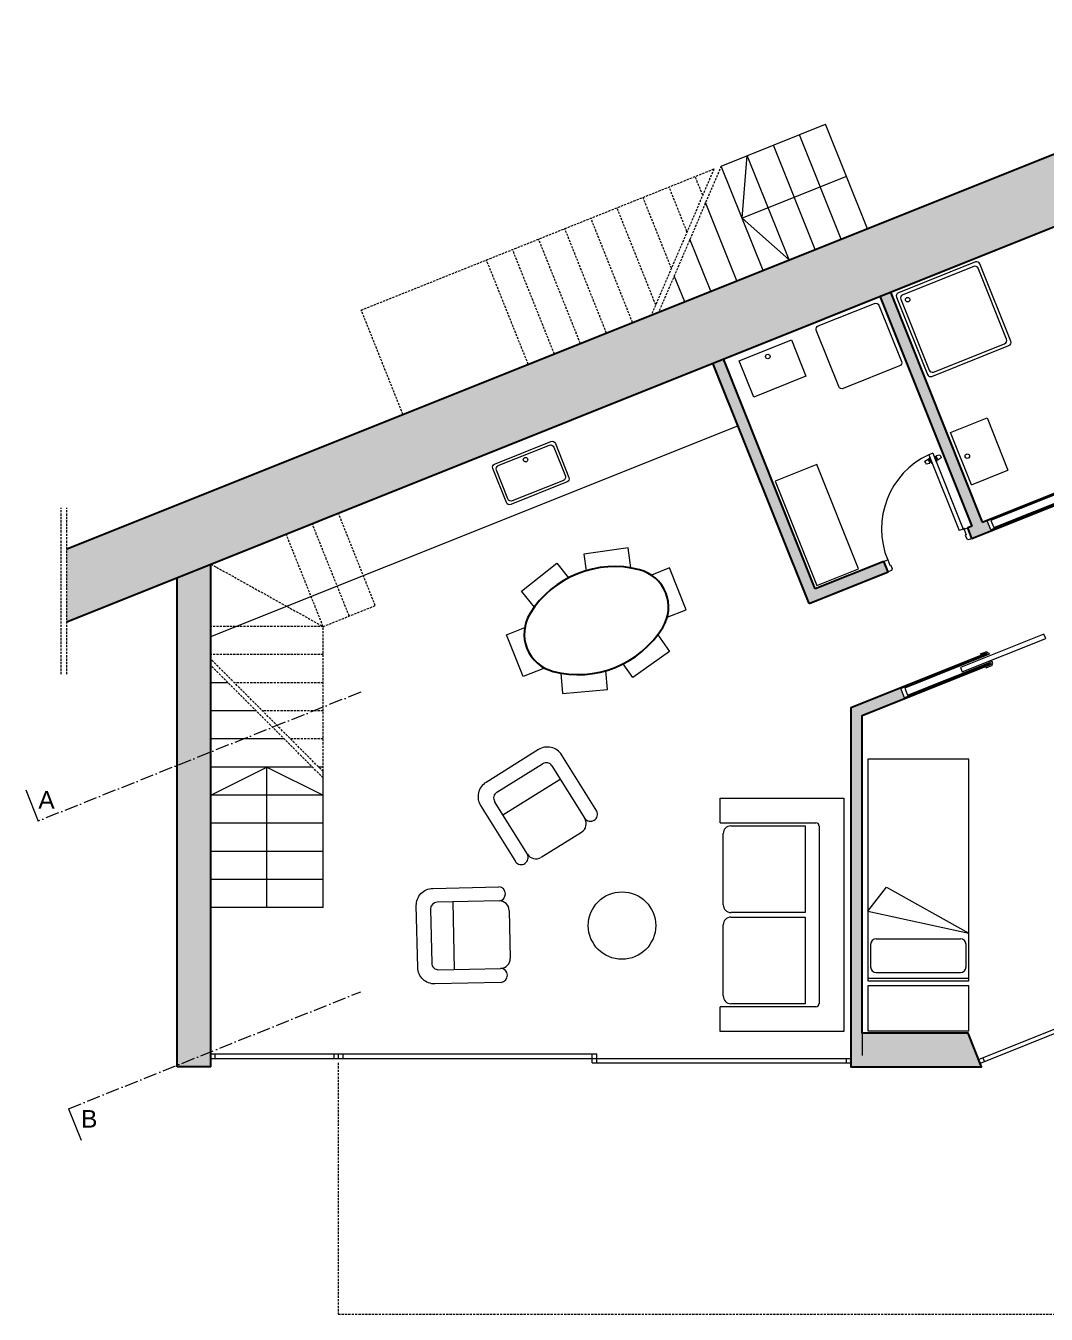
# Model space of a CAD drawing. Header units: millimetres. Extents: x -4829 to 17751, y -2575 to 15731.
# Drawn here: x 8606 to 9514, y 9504 to 10651 of the extents above; entities that cross this region are included whole.
import ezdxf

# ---------------------------------------------------------------- set-up
doc = ezdxf.new("R2010")
doc.units = ezdxf.units.MM
doc.linetypes.add('ACAD_ISO10W100', pattern=[18, 12, -3, 0, -3])
doc.linetypes.add('JIS_02_2.0', pattern=[3, 2, -1])
doc.layers.get('0').update_dxf_attribs({"lineweight": 20})
for name, color, linetype, lineweight in [('Arredo', 7, 'Continuous', 9), ('muri sezionati', 7, 'Continuous', 30), ('tratteggio', 7, 'Continuous', 15)]:
    doc.layers.add(name, color=color, linetype=linetype, lineweight=lineweight)
doc.layers.add('campitura', color=254, linetype='Continuous')
doc.layers.add('MURO', color=44, linetype='Continuous')
doc.styles.get("Standard").update_dxf_attribs({"font": 'arial.ttf'})

msp = doc.modelspace()

# ---------------------------------------------------------------- hatches: boundary and pattern name
at = {"layer": 'campitura'}
h = msp.add_hatch(color=256, dxfattribs=at)
h.dxf.hatch_style = 1
h.paths.add_polyline_path([(9226.7, 10354.1), (9217.4, 10350.4), (9303, 10136.6), (9373.3, 10164.7), (9369.5, 10174), (9308.5, 10149.6)])
h.paths.add_polyline_path([(9375.3, 10413.6), (9366, 10409.9), (9447.8, 10205.3), (9444.1, 10203.8), (9447.8, 10194.5), (9540.3, 10231.5), (9540, 10232.1), (9464.6, 10202), (9461.3, 10210.2), (9536.7, 10240.3), (9536.5, 10240.8), (9457.1, 10209)])
h.paths.add_polyline_path([(9601.6, 10504.1), (9592.3, 10500.4), (9674.1, 10295.9), (9615.4, 10272.4), (9619.2, 10262.8), (9622.9, 10253.8), (9632.1, 10257.5), (9628.4, 10266.8), (9749, 10314.9), (9745.2, 10324.4), (9683.4, 10299.6)])
h = msp.add_hatch(color=256, dxfattribs=at)
h.dxf.hatch_style = 1
h.paths.add_polyline_path([(8770.6, 10171.7), (8740.6, 10159.7), (8740.6, 9724.4), (8770.6, 9724.4)])
h = msp.add_hatch(color=256, dxfattribs=at)
h.dxf.hatch_style = 1
h.paths.add_polyline_path([(9463.4, 10082.3), (9463.2, 10082.9), (9387.8, 10052.8), (9384.5, 10061), (9459.9, 10091.1), (9459.7, 10091.6), (9340.1, 10043.8), (9340.1, 9724.4), (9456.5, 9724.4), (9444.5, 9754.4), (9350.1, 9754.4), (9350.1, 10037)])
at = {"layer": 'MURO'}
h = msp.add_hatch(color=256, dxfattribs=at)
h.dxf.hatch_style = 1
h.paths.add_polyline_path([(8642.5, 10185.1), (8642.5, 10120.4), (10249, 10763.1), (10249, 10827.7)])

# ---------------------------------------------------------------- linework, layer by layer
for p, q in [((8760.6, 10167.7), (9904.8, 10625.4)), ((9224.8, 10525.7), (9317.7, 10562.9)), ((9354.8, 10470), (9317.7, 10562.9)), ((9331.6, 10460.7), (9294.5, 10553.6)), ((9243.4, 10479.3), (9248, 10535)), ((9285.2, 10442.2), (9248, 10535)), ((9308.4, 10451.4), (9271.3, 10544.3)), ((9262, 10432.9), (9224.8, 10525.7)), ((9336.2, 10516.4), (9243.4, 10479.3)), ((9238.8, 10423.6), (9210.9, 10493.2)), ((9243.4, 10479.3), (9285.2, 10442.2)), ((9215.5, 10414.3), (9197, 10460.7)), ((9217.4, 10350.4), (9462.3, 10448.4)), ((9192.3, 10405), (9183, 10428.2)), ((9366, 10409.9), (9447.8, 10205.3)), ((9440.1, 10202.8), (9436.4, 10201.4)), ((9444.1, 10203.8), (9440.8, 10202.5)), ((9440.8, 10202.5), (9442.7, 10197.8)), ((9442.7, 10197.8), (9441.8, 10197.5)), ((9441.8, 10197.5), (9443.2, 10194.1)), ((9443.2, 10194.1), (9444.8, 10193.4)), ((9444.8, 10193.4), (9447.8, 10194.5)), ((9369.5, 10174), (9372.8, 10175.3)), ((9372.9, 10175.3), (9374.7, 10170.6)), ((9374.7, 10170.6), (9375.5, 10171)), ((9375.5, 10171), (9376.9, 10167.6)), ((9376.9, 10167.6), (9376.2, 10165.9)), ((9376.2, 10165.9), (9373.3, 10164.7)), ((8810.9, 10041.1), (8770.6, 10041.1)), ((9350.1, 10037), (9350.1, 9734.4)), ((8835.9, 10016.1), (8770.6, 10016.1)), ((8770.6, 9966.1), (8820.6, 9991.1)), ((8860.9, 9991.1), (8770.6, 9991.1)), ((8820.6, 9866.1), (8820.6, 9991.1)), ((8820.6, 9991.1), (8870.6, 9966.1)), ((8870.6, 9991.1), (8866.6, 9991.1)), ((8870.6, 9866.1), (8870.6, 9987.1)), ((8606, 9970.9), (8617.1, 9943.1)), ((8870.6, 9966.1), (8770.6, 9966.1)), ((8870.6, 9941.1), (8770.6, 9941.1)), ((8870.6, 9916.1), (8770.6, 9916.1)), ((8870.6, 9891.1), (8770.6, 9891.1)), ((8870.6, 9866.1), (8770.6, 9866.1)), ((9671.5, 9817.9), (9453.9, 9730.9)), ((9672.7, 9814.7), (9455.3, 9727.4)), ((9456.5, 9724.4), (9444.5, 9754.4)), ((8770.6, 9735.9), (9114, 9735.9)), ((8770.6, 9731.9), (9110, 9731.9)), ((8774.6, 9731.9), (8774.6, 9735.9)), ((8880, 9735.9), (8880, 9731.9)), ((8884, 9735.9), (8884, 9731.9)), ((8888, 9735.9), (8888, 9731.9)), ((9110, 9727.9), (9110, 9735.9)), ((9110, 9731.9), (9340.1, 9731.9)), ((9114, 9727.9), (9114, 9735.9)), ((9336.1, 9727.9), (9336.1, 9731.9)), ((9457.6, 9732.3), (9459, 9728.9)), ((9110, 9727.9), (9340.1, 9727.9)), ((8644.1, 9687.2), (8655.2, 9659.3))]:
    msp.add_line(p, q)
at = {"linetype": 'Continuous'}
msp.add_line((8785.9, 10066.1), (8770.6, 10066.1), dxfattribs=at)
at = {"linetype": 'ACAD_ISO10W100'}
for p, q in [((8904, 10057.8), (8617.1, 9943.1)), ((8644.1, 9687.2), (8904, 9791.2))]:
    msp.add_line(p, q, dxfattribs=at)
for points in [[(9541, 10231.7), (9540.3, 10231.4), (9540, 10232.1), (9464.6, 10202), (9461.3, 10210.2), (9536.7, 10240.3), (9536.5, 10241), (9537.2, 10241.3), (9537.9, 10239.7), (9464.8, 10210.5), (9467.4, 10204.2), (9540.4, 10233.4), (9541, 10231.7)], [(9464.2, 10082.5), (9463.5, 10082.2), (9463.2, 10082.9), (9387.8, 10052.8), (9384.5, 10061), (9459.9, 10091.1), (9459.6, 10091.8), (9460.4, 10092.1), (9461, 10090.5), (9388, 10061.3), (9390.5, 10055), (9463.5, 10084.2), (9464.2, 10082.5)]]:
    msp.add_lwpolyline(points)
for points in [[(9456.6, 10090.9), (9456.7, 10090.8), (9456, 10090.5), (9455.5, 10091.7), (9461.2, 10094), (9461.7, 10092.8), (9459.4, 10091.9), (9459.3, 10092)], [(9461, 10090.5), (9460.3, 10092.2), (9462.6, 10093.1), (9463.3, 10091.4)], [(9460.6, 10080.8), (9460.6, 10080.9), (9460, 10080.7), (9460.4, 10079.5), (9466.1, 10081.7), (9465.6, 10082.9), (9463.3, 10082), (9463.4, 10081.9)], [(9463.5, 10084.1), (9464.2, 10082.4), (9466.5, 10083.3), (9465.8, 10085)]]:
    msp.add_lwpolyline(points, close=True)
for centre, radius in [((9440.6, 10203), 0.555), ((9136.5, 9850.1), 30)]:
    msp.add_circle(centre, radius)
at = {"layer": 'Arredo'}
for p, q in [((8928.8, 10170.3), (9239.7, 10294.7)), ((9428.8, 10288.7), (9461.3, 10301.7)), ((9461.3, 10301.7), (9479.9, 10255.2)), ((9447.4, 10242.2), (9428.8, 10288.7)), ((9413.1, 10270.3), (9409.4, 10268.9)), ((9413.1, 10270.3), (9440.1, 10202.8)), ((9406, 10263.2), (9408.8, 10264.9)), ((9406.4, 10261.9), (9406, 10263)), ((9406.4, 10261.9), (9406.8, 10260.8)), ((9407, 10260.7), (9410.2, 10261.4)), ((9410.3, 10261.6), (9409.1, 10264.8)), ((9409.7, 10264.4), (9409.3, 10264.2)), ((9409.4, 10268.9), (9436.4, 10201.4)), ((9410.4, 10266.4), (9409.9, 10266.2)), ((9409.9, 10266.2), (9410.1, 10266.3)), ((9409.9, 10266.2), (9411.9, 10261.2)), ((9410.5, 10262.4), (9410.1, 10262.2)), ((9412.3, 10261.4), (9410.4, 10266.4)), ((9411.9, 10261.2), (9412.3, 10261.4)), ((9414.1, 10267.9), (9414.6, 10268)), ((9416.1, 10262.9), (9414.1, 10267.9)), ((9414.6, 10268), (9414.4, 10268)), ((9414.6, 10268), (9416.5, 10263.1)), ((9416, 10266.9), (9416.4, 10267)), ((9417.4, 10264.5), (9416.1, 10267.7)), ((9416.5, 10263.1), (9416.1, 10262.9)), ((9419.4, 10268.6), (9416.3, 10267.9)), ((9416.8, 10264.9), (9417.2, 10265.1)), ((9420.5, 10266.1), (9417.7, 10264.4)), ((9420.1, 10267.4), (9419.6, 10268.5)), ((9420.1, 10267.4), (9420.5, 10266.3)), ((9447.4, 10242.2), (9479.9, 10255.2)), ((8770.6, 10107.1), (8928.8, 10170.3)), ((9445.1, 9998.2), (9355.2, 9998.2)), ((9355.2, 9998.2), (9355.2, 9800.9)), ((9445.1, 9800.9), (9445.1, 9998.2)), ((9025.1, 9968.7), (9065.9, 9994.1)), ((9074.1, 9992.2), (9103.4, 9945.3)), ((9030.6, 9948.6), (9081.5, 9980.3)), ((9052.4, 9913.6), (9023.2, 9960.5)), ((9223.7, 9941.5), (9223.7, 9963.5)), ((9223.7, 9963.5), (9333.8, 9963.5)), ((9333.8, 9963.5), (9333.8, 9755.8)), ((9223.7, 9941.5), (9309, 9941.5)), ((9233.4, 9938.8), (9299.4, 9938.8)), ((9299.4, 9938.8), (9299.4, 9861.7)), ((9311.8, 9938.8), (9311.8, 9780.6)), ((9064.5, 9910.8), (9100.6, 9933.3)), ((9226.5, 9868.6), (9226.5, 9931.9)), ((9355.2, 9862.9), (9371.8, 9884.2)), ((9371.8, 9884.2), (9445.1, 9843.3)), ((9027.2, 9872), (8971.9, 9870.8)), ((8985.9, 9871.1), (8987.3, 9811.1)), ((8966.1, 9864.6), (8967.2, 9816.6)), ((9036.1, 9863.5), (9037.1, 9821)), ((9299.4, 9861.7), (9233.4, 9861.7)), ((9233.4, 9857.6), (9299.4, 9857.6)), ((9299.4, 9857.6), (9299.4, 9780.6)), ((9355.2, 9862.9), (9445.1, 9843.3)), ((9226.5, 9787.5), (9226.5, 9850.7)), ((9362.7, 9838.3), (9437.6, 9838.3)), ((9357.7, 9833.3), (9357.7, 9813.3)), ((9442.6, 9813.3), (9442.6, 9833.3)), ((8973.3, 9810.8), (9028.5, 9812)), ((9355.2, 9803.4), (9445.1, 9803.4)), ((9355.2, 9800.9), (9445.1, 9800.9)), ((9362.7, 9808.4), (9437.6, 9808.4)), ((9309, 9777.8), (9223.7, 9777.8)), ((9223.7, 9755.8), (9223.7, 9777.8)), ((9299.4, 9780.6), (9233.4, 9780.6)), ((9333.8, 9755.8), (9223.7, 9755.8))]:
    msp.add_line(p, q, dxfattribs=at)
for points in [[(9412.1, 10338.6), (9480.8, 10366.1, 0.414214), (9482.5, 10370), (9455, 10438.7, 0.414214), (9451.1, 10440.4), (9382.4, 10412.9, 0.414214), (9380.7, 10409), (9408.2, 10340.3, 0.414214)], [(9413.7, 10342.5), (9476.9, 10367.7, 0.414214), (9478.6, 10371.6), (9453.3, 10434.8, 0.414214), (9449.4, 10436.5), (9386.3, 10411.2, 0.414214), (9384.6, 10407.3), (9409.8, 10344.2, 0.414214)], [(9311.1, 10383.6), (9361.2, 10403.6, -0.414214), (9365.1, 10401.9), (9385.2, 10351.8, -0.414214), (9383.5, 10347.9), (9333.4, 10327.8, -0.414214), (9329.5, 10329.5), (9309.4, 10379.7, -0.414214)], [(9073.3, 10280.7, -0.414214), (9077.2, 10279), (9089.3, 10248.6, -0.414214), (9087.7, 10244.7), (9037.5, 10224.7, -0.414214), (9033.6, 10226.3), (9021.5, 10256.7, -0.414214), (9023.1, 10260.6)], [(9071.9, 10277.4, -0.414214), (9075.8, 10275.7), (9086.1, 10250, -0.414214), (9084.4, 10246.1), (9038.9, 10227.9, -0.414214), (9035, 10229.6), (9024.7, 10255.3, -0.414214), (9026.4, 10259.2)]]:
    msp.add_lwpolyline(points, format="xyb", close=True, dxfattribs=at)
for points in [[(9287.2, 10371.1), (9300.2, 10338.7), (9253.8, 10320.1), (9240.8, 10352.6)], [(9347, 10167.5), (9309.9, 10260.3), (9272.7, 10245.5), (9309.9, 10152.6)], [(9437.6, 10079.7), (9439.2, 10075.8), (9513.5, 10105.5), (9511.9, 10109.4)], [(9355.2, 9796.5), (9355.2, 9756.5), (9445.1, 9756.5), (9445.1, 9796.5)]]:
    msp.add_lwpolyline(points, close=True, dxfattribs=at)
for points in [[(9142, 10186.1), (9102.4, 10180.4), (9104.5, 10165.7)], [(9144.5, 10168.2), (9142, 10186.1)], [(9047.2, 10147.5), (9078.5, 10172.5), (9089, 10159.4)], [(9178.8, 10168.2), (9162.7, 10161.8)], [(9176.7, 10124.3), (9193.6, 10131.1), (9178.8, 10168.2)], [(9058.6, 10133.4), (9047.2, 10147.5)], [(9033.6, 10108.7), (9050, 10115.3)], [(9067.5, 10079.2), (9048.5, 10071.6), (9033.6, 10108.7)], [(9168.3, 10108.7), (9178.8, 10094)], [(9178.8, 10094), (9146.2, 10070.8), (9137.6, 10082.9)], [(9082.1, 10074.7), (9083.6, 10056.6)], [(9083.6, 10056.6), (9123.5, 10060), (9122, 10076.8)]]:
    msp.add_lwpolyline(points, dxfattribs=at)
for points in [[(9114, 9951.9), (9082.9, 10001.8, 0.414214), (9062.2, 10006.6), (9015.5, 9977.5, 0.414214), (9010.7, 9956.8), (9041.8, 9907)], [(9028.8, 9799.5), (8970.1, 9798.2, -0.414214), (8954.7, 9812.8), (8953.5, 9867.8, -0.414214), (8968.1, 9883.2), (9026.9, 9884.5)]]:
    msp.add_lwpolyline(points, format="xyb", dxfattribs=at)
for centre in [(9390.7, 10406.9), (9266.2, 10356.3), (9443.7, 10267.7), (9050.7, 10264.5)]:
    msp.add_circle(centre, 2, dxfattribs=at)
for centre, radius, start, end in [((9440, 10203), 72.6, 114.8601, 202.4212), ((9406.1, 10263.1), 0.178, 121.5272, 201.8014), ((9406.1, 10263.1), 0.178, 121.5272, 201.8014), ((9407, 10260.9), 0.178, 201.8014, 282.0756), ((9407, 10260.9), 0.178, 201.8014, 282.0756), ((9408.9, 10264.8), 0.178, 21.8014, 121.5272), ((9409.4, 10265.2), 0.893, 291.8014, 21.8014), ((9410.2, 10261.5), 0.178, 282.0756, 21.8014), ((9410.2, 10261.5), 0.178, 282.0756, 21.8014), ((9410.8, 10261.6), 0.893, 21.8014, 111.8014), ((9415.7, 10267.7), 0.893, 201.8014, 291.8014), ((9416.3, 10267.7), 0.178, 102.0756, 201.8014), ((9417.1, 10264.1), 0.893, 111.8014, 201.8014), ((9417.6, 10264.5), 0.178, 201.8014, 301.5272), ((9417.6, 10264.5), 0.178, 201.8014, 301.5272), ((9419.5, 10268.4), 0.178, 21.8014, 102.0756), ((9419.5, 10268.4), 0.178, 21.8014, 102.0756), ((9420.4, 10266.2), 0.178, 301.5272, 21.8014), ((9420.4, 10266.2), 0.178, 301.5272, 21.8014), ((9069, 9989), 6, 31.9319, 121.9319), ((9028.3, 9963.6), 6, 121.9319, 211.9319), ((9108.4, 9949.1), 6.28, 216.8636, 27.0002), ((9095.9, 9940.7), 8.75, 301.9319, 31.9319), ((9233.4, 9931.9), 6.88, 90, 180), ((9309, 9938.8), 2.75, 0, 90), ((9046.8, 9910.7), 6.28, 216.8636, 27.0002), ((9059.8, 9918.2), 8.75, 211.9319, 301.9319), ((9026.5, 9878.3), 6.28, 276.2482, 86.3848), ((8972.1, 9864.8), 6, 91.3165, 181.3165), ((9027.4, 9863.3), 8.75, 1.3165, 91.3165), ((9233.4, 9868.6), 6.88, 180, 270), ((9233.4, 9850.7), 6.88, 90, 180), ((9362.7, 9833.3), 5, 90, 180), ((9437.6, 9833.3), 5, 0, 90), ((8973.2, 9816.8), 6, 181.3165, 271.3165), ((9028.3, 9820.8), 8.75, 271.3165, 1.3165), ((9028.2, 9805.8), 6.28, 276.2482, 86.3848), ((9362.7, 9813.3), 5, 180, 270), ((9437.6, 9813.3), 5, 270, 0), ((9233.4, 9787.5), 6.88, 180, 270), ((9309, 9780.6), 2.75, 270, 0)]:
    msp.add_arc(centre, radius, start, end, dxfattribs=at)
at = {"layer": 'muri sezionati'}
for p, q in [((8642.5, 10185.1), (10249, 10827.7)), ((8642.5, 10120.4), (10249, 10763.1)), ((9366, 10409.9), (9447.8, 10205.3)), ((9457.1, 10209), (9536.5, 10240.8)), ((9447.8, 10194.5), (9540.3, 10231.5)), ((9447.8, 10205.3), (9444.1, 10203.8)), ((9447.8, 10194.5), (9444.1, 10203.8)), ((8770.6, 9724.4), (8770.6, 10171.7)), ((9369.5, 10174), (9308.5, 10149.6)), ((9373.3, 10164.7), (9369.5, 10174)), ((8740.6, 9724.4), (8740.6, 10159.7)), ((9303, 10136.6), (9373.3, 10164.7)), ((8770.6, 9724.4), (8740.6, 9724.4))]:
    msp.add_line(p, q, dxfattribs=at)
for points in [[(9375.3, 10413.6), (9457.1, 10209)], [(9303, 10136.6), (9217.4, 10350.4)], [(9308.5, 10149.6), (9226.7, 10354.1)], [(9459.7, 10091.6), (9340.1, 10043.8), (9340.1, 9724.4), (9456.5, 9724.4), (9444.5, 9754.4), (9350.1, 9754.4), (9350.1, 10037), (9463.4, 10082.3)]]:
    msp.add_lwpolyline(points, dxfattribs=at)
msp.add_lwpolyline([(9075.2, 10076.2, 0.328632), (9172.7, 10115.2, 0.505308), (9152.1, 10166.6, 0.328632), (9054.7, 10127.6, 0.505308)], format="xyb", close=True, dxfattribs=at)
at = {"layer": 'tratteggio', "linetype": 'JIS_02_2.0'}
for p, q in [((9015.9, 10442.2), (9218.3, 10523.1)), ((9218.3, 10523.1), (9162.6, 10393.1)), ((9224.8, 10525.7), (9169.1, 10395.7)), ((9208.3, 10499.8), (9201.6, 10516.4)), ((9194.3, 10467.3), (9178.4, 10507.2)), ((9166.5, 10402.3), (9132, 10488.6)), ((9180.4, 10434.8), (9155.2, 10497.9)), ((9145.9, 10386.5), (9108.8, 10479.3)), ((9122.7, 10377.2), (9085.6, 10470)), ((9099.5, 10367.9), (9062.3, 10460.7)), ((8904.5, 10397.6), (9015.9, 10442.2)), ((9053.1, 10349.3), (9015.9, 10442.2)), ((9076.3, 10358.6), (9039.1, 10451.4)), ((8941.6, 10304.7), (8904.5, 10397.6)), ((8637.5, 10073.7), (8637.5, 10221.8)), ((8642.5, 10073.7), (8642.5, 10221.8)), ((8917, 10134.7), (8884.1, 10217.1)), ((8893.8, 10125.4), (8860.8, 10207.8)), ((8870.6, 10116.1), (8837.6, 10198.5)), ((8770.6, 10171.7), (8870.6, 10116.1)), ((8870.6, 10116.1), (8917, 10134.7)), ((8870.6, 10116.1), (8770.6, 10116.1)), ((8870.6, 9987.1), (8870.6, 10116.1)), ((8870.6, 10091.1), (8770.6, 10091.1)), ((8870.6, 9987.1), (8770.6, 10087.1)), ((8870.6, 9981.5), (8770.6, 10081.5)), ((8870.6, 10066.1), (8791.6, 10066.1)), ((8870.6, 10041.1), (8816.6, 10041.1)), ((8870.6, 10016.1), (8841.6, 10016.1))]:
    msp.add_line(p, q, dxfattribs=at)
msp.add_lwpolyline([(8884, 9727.9), (8884, 9504.4), (9556.5, 9504.4), (9556.5, 9768)], dxfattribs=at)

# ---------------------------------------------------------------- texts
at = {"char_height": 15.6, "attachment_point": 1}
for s, insert in [('A', (8617.2, 9969.7)), ('B', (8655.2, 9686))]:
    msp.add_mtext_dynamic_manual_height_columns(s, width=18.044, gutter_width=12.5, heights=[0], dxfattribs=dict(at, insert=insert))

doc.saveas('drawing.dxf')
